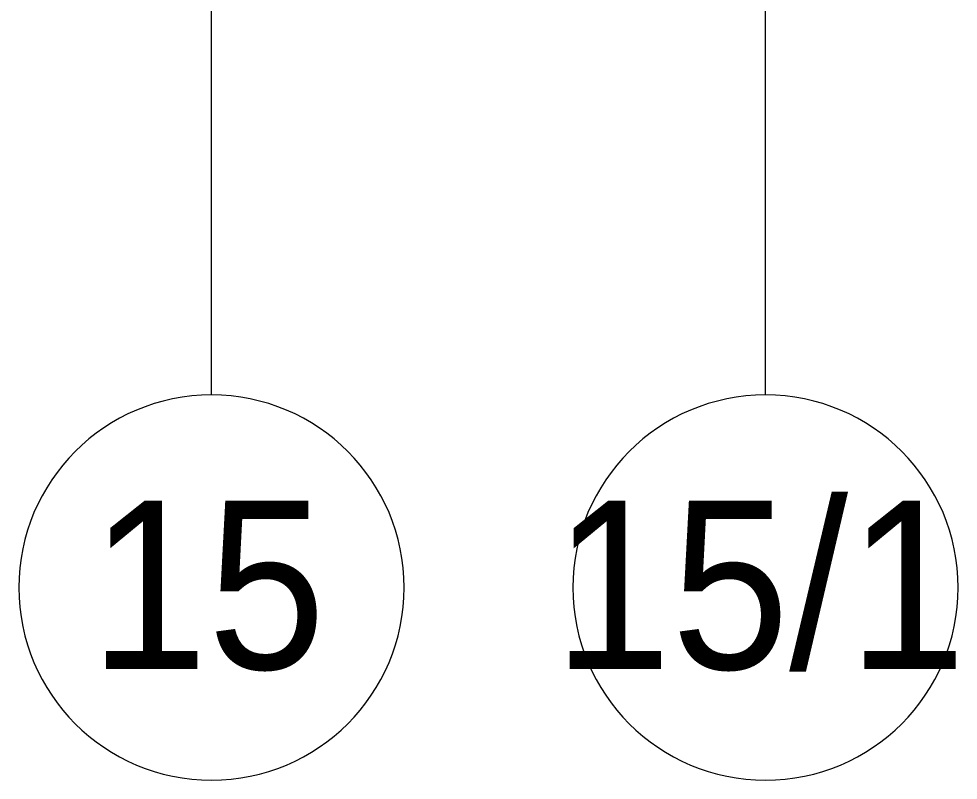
# Model space of a CAD drawing. Header units: millimetres. Extents: x -213547 to 415037, y -3642 to 106956.
# Drawn here: x 51425 to 55325, y 75680 to 78842 of the extents above; entities that cross this region are included whole.
import ezdxf

# ---------------------------------------------------------------- set-up
doc = ezdxf.new("R2010")
doc.units = ezdxf.units.MM
doc.layers.add('Оси', color=7, linetype='Continuous', lineweight=9)
doc.layers.add('Оси-1', color=7, linetype='Continuous', lineweight=20)
doc.styles.add('Arial', font='arial.ttf', dxfattribs={"width": 0.9, "height": 700})

# ---------------------------------------------------------------- blocks, each defined once
blk = doc.blocks.new('Ось сетки - D8-29747960-Объем проектирования 1 этажа')
at = {"layer": 'Оси-1'}
for start, end in [(360, 180), (180, 360)]:
    blk.add_arc((0, 0), 4, start, end, dxfattribs=at)
blk = doc.blocks.new('1floor')
at = {"layer": 'Оси'}
for p, q in [((52160, -1906.3), (52160, 3093.7)), ((54460, -1906.3), (54460, 3093.7))]:
    blk.add_line(p, q, dxfattribs=at)
at = {"layer": 'Оси-1', "xscale": 199.9999999999999, "yscale": 199.9999999999999, "zscale": 199.9999999999999}
for p in [(52160, -2706.3), (54460, -2706.3)]:
    blk.add_blockref('Ось сетки - D8-29747960-Объем проектирования 1 этажа', p, dxfattribs=at)
at = {"layer": 'Оси', "char_height": 700, "attachment_point": 1, "style": 'Arial'}
for s, insert, width in [('15/1', (53579.5, -2345), 2121.265), ('15', (51654.8, -2345), 1212.151)]:
    blk.add_mtext(s, dxfattribs=dict(at, insert=insert, width=width))

msp = doc.modelspace()

# ---------------------------------------------------------------- block references
msp.add_blockref('1floor', (64.7, 79186.1))

doc.saveas('drawing.dxf')
